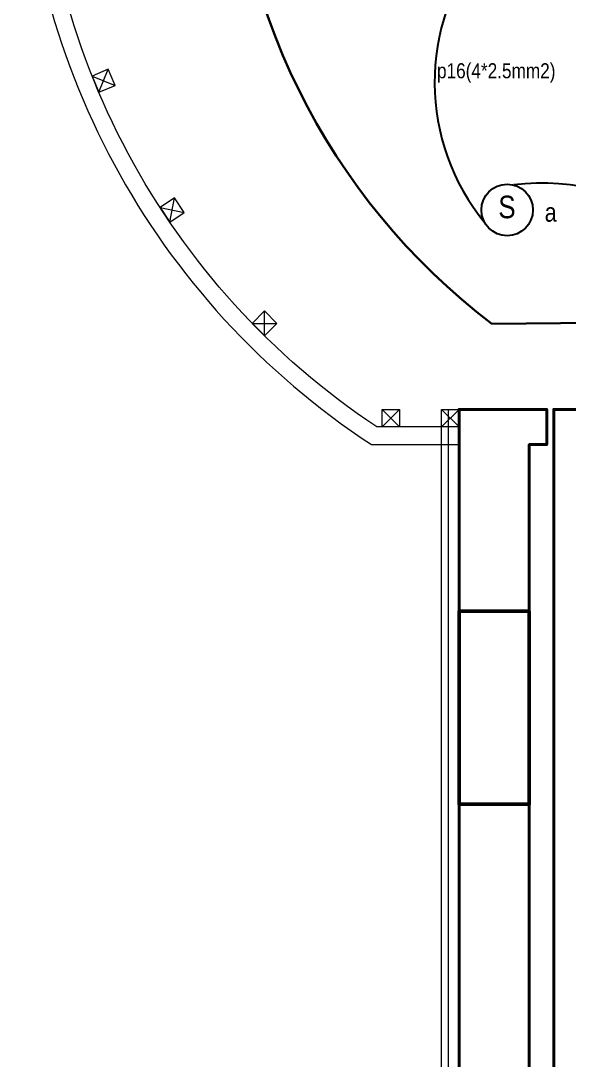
# Model space of a CAD drawing. Header units: inches. Extents: x 23642 to 146359, y -5490 to 33031.
# Drawn here: x 55094 to 56881, y 13390 to 16774 of the extents above; entities that cross this region are included whole.
import ezdxf

# ---------------------------------------------------------------- set-up
doc = ezdxf.new("R2010")
doc.units = ezdxf.units.IN
doc.header["$LTSCALE"] = 5
doc.header["$MEASUREMENT"] = 0
for name, color, linetype, lineweight in [('00-marble', 105, 'Continuous', 20), ('00-structure', 7, 'Continuous', 50), ('00-wall15-20', 30, 'Continuous', 40), ('00-wood', 35, 'Continuous', 18)]:
    doc.layers.add(name, color=color, linetype=linetype, lineweight=lineweight)
doc.layers.add('Lighting', color=3, linetype='Continuous')
doc.styles.add('ROMANS', font='')
doc.styles.get('ROMANS').set_extended_font_data('Arial Narrow')

msp = doc.modelspace()

# ---------------------------------------------------------------- linework, layer by layer
at = {"layer": '00-marble', "transparency": 33554687}
for points in [[(58996.57285, 8794.94671), (58996.57285, 8394.94671), (56465.14427, 8394.94671), (56465.14427, 15509.23242)], [(58973.7157, 8794.94671), (58973.7157, 8417.80385), (56488.00142, 8417.80385), (56488.00142, 15509.23242)]]:
    msp.add_lwpolyline(points, dxfattribs=at)
at = {"layer": '00-structure'}
msp.add_lwpolyline([(56750.85856, 14852.08956), (56750.85856, 14623.51813), (56750.85856, 14623.51813), (56750.85856, 14223.51813), (56522.28713, 14223.51813), (56522.28713, 14223.51813), (56522.28713, 14223.51813), (56522.28713, 14852.08956)], close=True, dxfattribs=at)
at = {"layer": '00-wall15-20'}
for points in [[(56522.28713, 14852.08956), (56522.28713, 15509.23242), (56808.00142, 15509.23242), (56808.00142, 15394.94671), (56750.85856, 15394.94671), (56750.85856, 14852.08956)], [(56922.28713, 11023.51813), (56922.28713, 8852.08956), (58939.42999, 8852.08956), (58939.42999, 8760.66099), (56830.85856, 8760.66099), (56830.85856, 15509.23242), (56922.28713, 15509.23242), (56922.28713, 13423.51813), (61579.42999, 13423.51813), (61579.42999, 13309.23242), (56922.28713, 13309.23242)], [(56522.28713, 14223.51813), (56522.28713, 8737.80385), (56750.85856, 8737.80385), (56750.85856, 14223.51813)]]:
    msp.add_lwpolyline(points, close=True, dxfattribs=at)
at = {"layer": '00-wood'}
msp.add_lwpolyline([(56522.28713, 15452.08956), (56253.72167, 15452.08956, -0.5361140137), (56253.72167, 19566.37528), (56522.28713, 19566.37528), (56522.28713, 19623.51813), (56236.57285, 19623.51813, 0.5405405405), (56236.57285, 15394.94671), (56522.28713, 15394.94671), (56522.28713, 15452.08956)], format="xyb", dxfattribs=at)
for points in [[(55348.01743, 16541.80825), (55400.85088, 16563.57823), (55379.0809, 16616.41169), (55326.24745, 16594.64171)], [(55579.13838, 16118.87454), (55626.73879, 16150.48953), (55595.1238, 16198.08993), (55547.52339, 16166.47495)], [(55847.73291, 15789.42378), (55888.28808, 15829.68026), (55928.54456, 15789.12508), (55887.98939, 15748.86861)], [(56271.08836, 15509.23242), (56328.23122, 15509.23242), (56328.23122, 15452.08956), (56271.08836, 15452.08956)], [(56465.14427, 15509.23242), (56522.28713, 15509.23242), (56522.28713, 15452.08956), (56465.14427, 15452.08956)]]:
    msp.add_lwpolyline(points, close=True, dxfattribs=at)
for points in [[(55348.01743, 16541.80825), (55379.0809, 16616.41169)], [(55326.24745, 16594.64171), (55400.85088, 16563.57823)], [(55579.13838, 16118.87454), (55595.1238, 16198.08993)], [(55547.52339, 16166.47495), (55626.73879, 16150.48953)], [(55887.98939, 15748.86861), (55888.28808, 15829.68026)], [(55847.73291, 15789.42378), (55928.54456, 15789.12508)], [(56271.08836, 15452.08956), (56328.23122, 15509.23242)], [(56271.08836, 15509.23242), (56328.23122, 15452.08956)], [(56465.14427, 15452.08956), (56522.28713, 15509.23242)], [(56465.14427, 15509.23242), (56522.28713, 15452.08956)]]:
    msp.add_lwpolyline(points, dxfattribs=at)
at = {"layer": 'Lighting', "linetype": 'Continuous', "lineweight": 30}
msp.add_line((57173.75254, 15793.21715), (56629.13765, 15787.93848), dxfattribs=at)
at = {"layer": 'Lighting'}
msp.add_circle((56679.00658, 16158.58307), 83.95532, dxfattribs=at)
at = {"layer": 'Lighting', "linetype": 'Continuous', "lineweight": 30}
msp.add_arc((57936.3564, 17509.23242), 2161.40548, 127.08115295, 232.78552504, dxfattribs=at)
at = {"layer": 'Lighting'}
for centre, radius, start, end in [((57164.2296, 16574.01625), 721.66317, 141.20706788, 219.4461234), ((56792.80437, 15514.77953), 730.91589, 4.92188398, 97.27588619)]:
    msp.add_arc(centre, radius, start, end, dxfattribs=at)

# ---------------------------------------------------------------- texts
at = {"layer": 'Lighting', "style": 'ROMANS'}
for s, height, p in [('p16(4*2.5mm2)', 48.9220092, (56450.30291, 16587.27418)), ('S', 73.38301, (56650.3198, 16131.65063)), ('a', 61.15251, (56801.35657, 16120.42519))]:
    msp.add_text(s, height=height, dxfattribs=at).set_placement(p)

doc.saveas('drawing.dxf')
